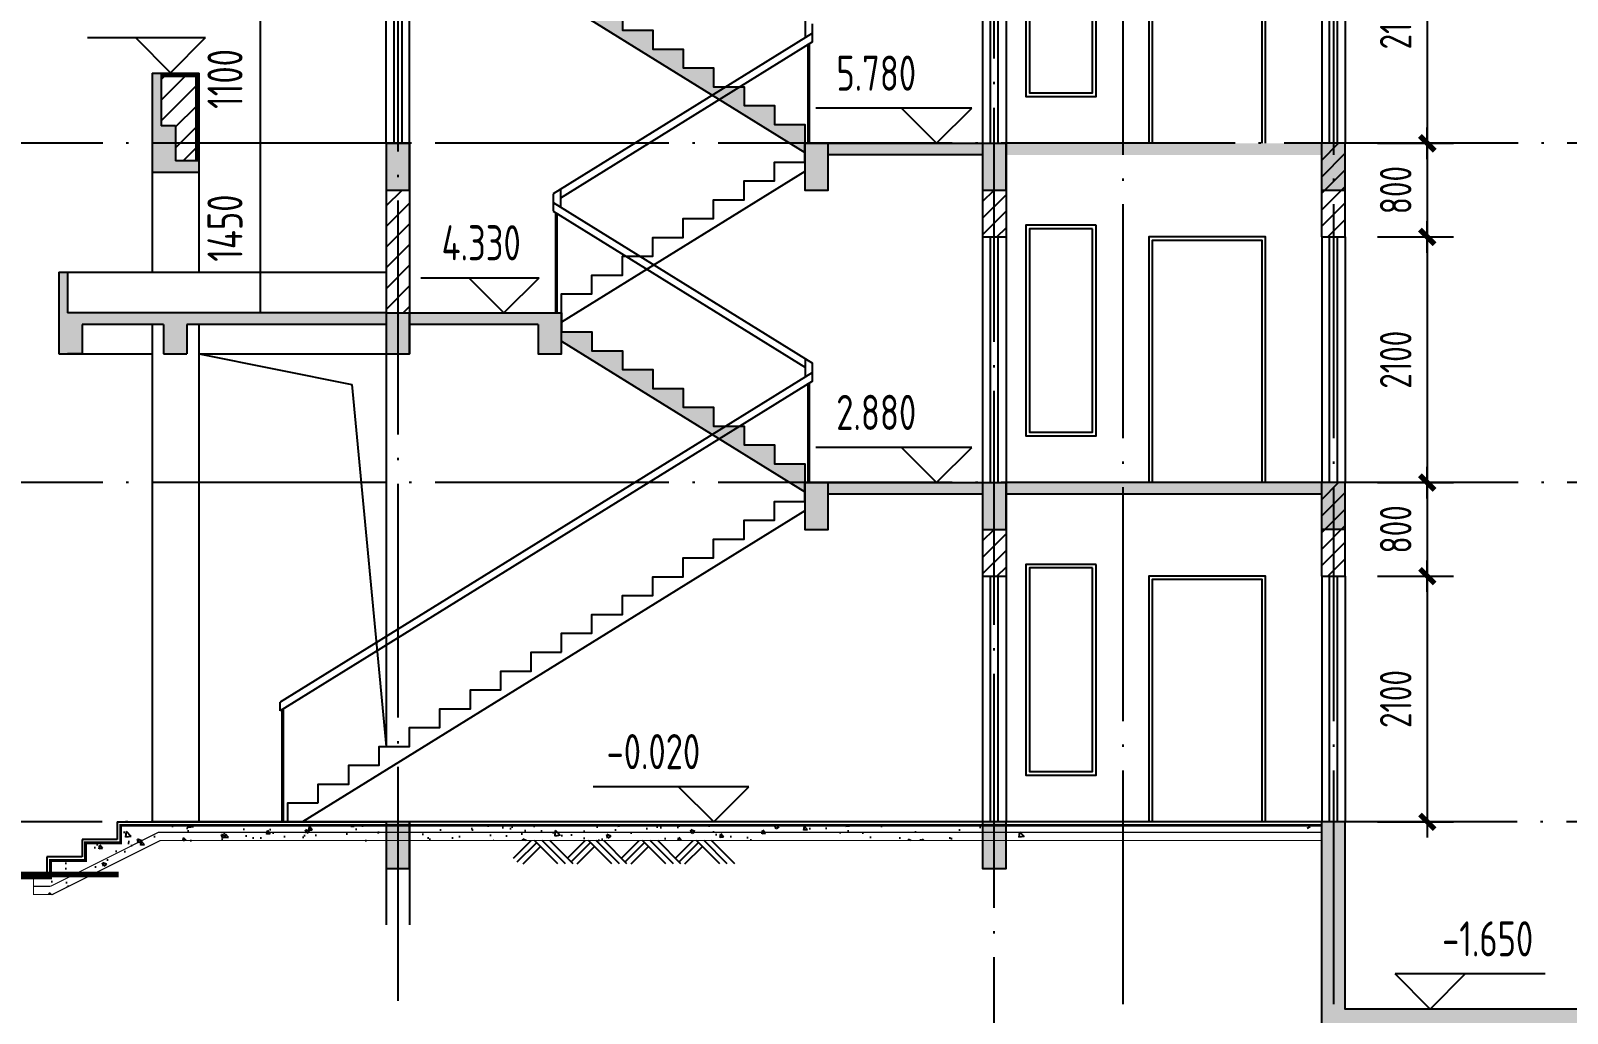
# Model space of a CAD drawing. Extents: x -726032 to 135930, y -151624 to 587044.
# Drawn here: x -417095 to -403957, y 222873 to 231271 of the extents above; entities that cross this region are included whole.
import ezdxf
from ezdxf.enums import TextEntityAlignment as Align

# ---------------------------------------------------------------- set-up
doc = ezdxf.new("R2010")
doc.units = 0
doc.header["$LTSCALE"] = 1000
doc.header["$MEASUREMENT"] = 0
doc.linetypes.add('DOTE', pattern=[2.42, 2, -0.2, 0.02, -0.2])
doc.layers.get('0').update_dxf_attribs({"linetype": 'CONTINUOUS'})
doc.layers.get('DEFPOINTS').update_dxf_attribs({"color": 1, "linetype": 'CONTINUOUS'})
for name, color, linetype in [('DOTE', 8, 'DOTE'), ('PUB_DIM', 245, 'CONTINUOUS'), ('WALL', 255, 'CONTINUOUS'), ('WINDOW', 155, 'CONTINUOUS'), ('WINDOW_TEXT', 7, 'CONTINUOUS')]:
    doc.layers.add(name, color=color, linetype=linetype)
doc.styles.add('DIM_FONT', font='isocp.shx', dxfattribs={"width": 0.8})
doc.styles.add('SIMPLEX', font='SIMPLEX.SHX')
doc.dimstyles.new('AXIS', dxfattribs={"dimtxt": 300, "dimasz": 1, "dimexe": 250, "dimexo": 300, "dimgap": 150, "dimtad": 1, "dimdec": 0, "dimzin": 0, "dimdsep": 46, "dimtxsty": 'DIM_FONT', "dimcen": 0.09, "dimse1": 1, "dimse2": 1, "dimclrt": 142, "dimadec": 0, "dimazin": 0, "dimtfac": 1, "dimtdec": 0, "dimtix": 1, "dimtmove": 2, "dimatfit": 3, "dimfxl": 1, "dimtolj": 1, "dimtzin": 0, "dimarcsym": 0})
doc.dimstyles.new('DIMN', dxfattribs={"dimtxt": 300, "dimasz": 1, "dimexe": 250, "dimexo": 300, "dimgap": 150, "dimtad": 1, "dimdec": 0, "dimzin": 0, "dimdsep": 46, "dimtxsty": 'DIM_FONT', "dimcen": 0.09, "dimclrt": 142, "dimadec": 0, "dimazin": 0, "dimtfac": 1, "dimtdec": 0, "dimtix": 1, "dimtmove": 2, "dimatfit": 3, "dimfxl": 1, "dimtolj": 1, "dimtzin": 0, "dimarcsym": 0})
pattern_1 = [(45, (-418302.82, 289343.17), (-88.38835, 88.38835), [])]

# ---------------------------------------------------------------- blocks, each defined once
blk = doc.blocks.new('_DIMX')
blk.add_line((-150, 0), (150, 0))
at = {"const_width": 50}
blk.add_lwpolyline([(-70, -70), (70, 70)], dxfattribs=at)
blk = doc.blocks.new('*D4260')
at = {"layer": 'DEFPOINTS', "color": 0, "transparency": 16777216}
for p in [(-405851, 227409), (-405851, 226609), (-405154, 226609)]:
    blk.add_point(p, dxfattribs=at)
at = {"layer": 'PUB_DIM', "color": 0, "lineweight": -2, "transparency": 16777216}
for p, q in [((-405154, 227408), (-405154, 226610)), ((-405581, 226609), (-404929, 226609))]:
    blk.add_line(p, q, dxfattribs=at)
at = {"layer": 'PUB_DIM', "color": 0, "lineweight": -2, "transparency": 16777216, "xscale": 0.9, "yscale": 0.9, "zscale": 0.9}
for p, rotation in [((-405154, 227409), 90), ((-405154, 226609), 270)]:
    blk.add_blockref('_DIMX', p, dxfattribs=dict(at, rotation=rotation))
at = {"layer": 'PUB_DIM', "color": 142, "transparency": 16777216, "insert": (-405424, 227009), "char_height": 270, "attachment_point": 5, "rotation": 90, "style": 'DIM_FONT'}
blk.add_mtext('\\A1;800', dxfattribs=at)
blk = doc.blocks.new('*D4261')
at = {"layer": 'DEFPOINTS', "color": 0, "transparency": 16777216}
for p in [(-405851, 226609), (-405851, 224509), (-405154, 224509)]:
    blk.add_point(p, dxfattribs=at)
at = {"layer": 'PUB_DIM', "color": 0, "lineweight": -2, "transparency": 16777216}
for p, q in [((-405154, 226608), (-405154, 224510)), ((-405581, 224509), (-404929, 224509))]:
    blk.add_line(p, q, dxfattribs=at)
at = {"layer": 'PUB_DIM', "color": 0, "lineweight": -2, "transparency": 16777216, "xscale": 0.9, "yscale": 0.9, "zscale": 0.9}
for p, rotation in [((-405154, 226609), 90), ((-405154, 224509), 270)]:
    blk.add_blockref('_DIMX', p, dxfattribs=dict(at, rotation=rotation))
at = {"layer": 'PUB_DIM', "color": 142, "transparency": 16777216, "insert": (-405424, 225559), "char_height": 270, "attachment_point": 5, "rotation": 90, "style": 'DIM_FONT'}
blk.add_mtext('\\A1;2100', dxfattribs=at)
blk = doc.blocks.new('*D4263')
at = {"layer": 'DEFPOINTS', "color": 0, "transparency": 16777216}
for p in [(-405851, 229509), (-405851, 227409), (-405154, 227409)]:
    blk.add_point(p, dxfattribs=at)
at = {"layer": 'PUB_DIM', "color": 0, "lineweight": -2, "transparency": 16777216}
for p, q in [((-405154, 229508), (-405154, 227410)), ((-405581, 227409), (-404929, 227409))]:
    blk.add_line(p, q, dxfattribs=at)
at = {"layer": 'PUB_DIM', "color": 0, "lineweight": -2, "transparency": 16777216, "xscale": 0.9, "yscale": 0.9, "zscale": 0.9}
for p, rotation in [((-405154, 229509), 90), ((-405154, 227409), 270)]:
    blk.add_blockref('_DIMX', p, dxfattribs=dict(at, rotation=rotation))
at = {"layer": 'PUB_DIM', "color": 142, "transparency": 16777216, "insert": (-405424, 228459), "char_height": 270, "attachment_point": 5, "rotation": 90, "style": 'DIM_FONT'}
blk.add_mtext('\\A1;2100', dxfattribs=at)
blk = doc.blocks.new('*D4262')
at = {"layer": 'DEFPOINTS', "color": 0, "transparency": 16777216}
for p in [(-405851, 230309), (-405851, 229509), (-405154, 229509)]:
    blk.add_point(p, dxfattribs=at)
at = {"layer": 'PUB_DIM', "color": 0, "lineweight": -2, "transparency": 16777216}
for p, q in [((-405154, 230308), (-405154, 229510)), ((-405581, 229509), (-404929, 229509))]:
    blk.add_line(p, q, dxfattribs=at)
at = {"layer": 'PUB_DIM', "color": 0, "lineweight": -2, "transparency": 16777216, "xscale": 0.9, "yscale": 0.9, "zscale": 0.9}
for p, rotation in [((-405154, 230309), 90), ((-405154, 229509), 270)]:
    blk.add_blockref('_DIMX', p, dxfattribs=dict(at, rotation=rotation))
at = {"layer": 'PUB_DIM', "color": 142, "transparency": 16777216, "insert": (-405424, 229909), "char_height": 270, "attachment_point": 5, "rotation": 90, "style": 'DIM_FONT'}
blk.add_mtext('\\A1;800', dxfattribs=at)
blk = doc.blocks.new('*D4265')
at = {"layer": 'DEFPOINTS', "color": 0, "transparency": 16777216}
for p in [(-405851, 232409), (-405851, 230309), (-405154, 230309)]:
    blk.add_point(p, dxfattribs=at)
at = {"layer": 'PUB_DIM', "color": 0, "lineweight": -2, "transparency": 16777216}
for p, q in [((-405154, 232408), (-405154, 230310)), ((-405581, 230309), (-404929, 230309))]:
    blk.add_line(p, q, dxfattribs=at)
at = {"layer": 'PUB_DIM', "color": 0, "lineweight": -2, "transparency": 16777216, "xscale": 0.9, "yscale": 0.9, "zscale": 0.9}
for p, rotation in [((-405154, 232409), 90), ((-405154, 230309), 270)]:
    blk.add_blockref('_DIMX', p, dxfattribs=dict(at, rotation=rotation))
at = {"layer": 'PUB_DIM', "color": 142, "transparency": 16777216, "insert": (-405424, 231359), "char_height": 270, "attachment_point": 5, "rotation": 90, "style": 'DIM_FONT'}
blk.add_mtext('\\A1;2100', dxfattribs=at)
blk = doc.blocks.new('*D4308')
at = {"layer": 'DEFPOINTS', "color": 0, "transparency": 16777216}
for p in [(-415024, 231409), (-415134, 230309), (-415024, 230309)]:
    blk.add_point(p, dxfattribs=at)
at = {"layer": 'PUB_DIM', "color": 0, "lineweight": -2, "transparency": 16777216}
blk.add_line((-415134, 231408), (-415134, 230310), dxfattribs=at)
at = {"layer": 'PUB_DIM', "color": 0, "transparency": 16777216}
for points in [[(-415135, 231408), (-415134, 231408), (-415134, 231409)], [(-415135, 230310), (-415134, 230310), (-415134, 230309)]]:
    blk.add_solid(points, dxfattribs=at)
at = {"layer": 'PUB_DIM', "color": 142, "transparency": 16777216, "insert": (-415434, 230859), "char_height": 300, "attachment_point": 5, "rotation": 90, "style": 'DIM_FONT'}
blk.add_mtext('\\A1;1100', dxfattribs=at)
blk = doc.blocks.new('*D4309')
at = {"layer": 'DEFPOINTS', "color": 0, "transparency": 16777216}
for p in [(-415024, 230309), (-415134, 228859), (-415024, 228859)]:
    blk.add_point(p, dxfattribs=at)
at = {"layer": 'PUB_DIM', "color": 0, "lineweight": -2, "transparency": 16777216}
blk.add_line((-415134, 230308), (-415134, 228860), dxfattribs=at)
at = {"layer": 'PUB_DIM', "color": 0, "transparency": 16777216}
for points in [[(-415135, 230308), (-415134, 230308), (-415134, 230309)], [(-415135, 228860), (-415134, 228860), (-415134, 228859)]]:
    blk.add_solid(points, dxfattribs=at)
at = {"layer": 'PUB_DIM', "color": 142, "transparency": 16777216, "insert": (-415434, 229584), "char_height": 300, "attachment_point": 5, "rotation": 90, "style": 'DIM_FONT'}
blk.add_mtext('\\A1;1450', dxfattribs=at)
blk = doc.blocks.new('_WBLK')
for p, q in [((-0.5, 0.5), (0.5, 0.5)), ((0.5, 0.1667), (-0.5, 0.1667)), ((0.5, -0.1667), (-0.5, -0.1667)), ((-0.5, -0.5), (0.5, -0.5))]:
    blk.add_line(p, q)
at = {"layer": 'WINDOW_TEXT', "style": 'SIMPLEX', "flags": 9}
blk.add_attdef('A', text='', height=1, dxfattribs=at).set_placement((0, 1.5), align=Align.MIDDLE)

msp = doc.modelspace()

# ---------------------------------------------------------------- hatches: boundary and pattern name
h = msp.add_hatch(color=146)
h.paths.add_polyline_path([(-414056, 231759.2), (-413856, 231759.2), (-413856, 231409.2), (-414056, 231409.2)])
h.paths.add_polyline_path([(-413856, 231759.2), (-412556, 231759.2), (-412556, 231409.2), (-412756, 231409.2), (-412756, 231659.2), (-413856, 231659.2)])
h.paths.add_polyline_path([(-412556, 231517.2), (-412556, 231597.2), (-412296, 231597.2), (-412296, 231436.2), (-412036, 231436.2), (-412036, 231275.2), (-411776, 231275.2), (-411776, 231114.2), (-411516, 231114.2), (-411516, 230953.2), (-411256, 230953.2), (-411256, 230792.2), (-411149.4, 230792.2), (-411267.3, 230719.2)])
h.paths.add_polyline_path([(-411149.4, 230792.2), (-411028.3, 230792.2), (-411206.8, 230681.7), (-411267.3, 230719.2)])
h.paths.add_polyline_path([(-411206.8, 230681.7), (-411028.3, 230792.2), (-410996, 230792.2), (-410996, 230631.2), (-410736, 230631.2), (-410736, 230470.2), (-410476, 230470.2), (-410476, 230309.2), (-410476, 230229.2)])
h.paths.add_polyline_path([(-410476, 230309.2), (-410276, 230309.2), (-410276, 229909.2), (-410476, 229909.2)])
h.paths.add_polyline_path([(-410276, 230309.2), (-408956, 230309.2), (-408956, 230209.2), (-410276, 230209.2)])
h.paths.add_polyline_path([(-408956, 230309.2), (-408756, 230309.2), (-408756, 229909.2), (-408956, 229909.2)])
for color, points in [(146, [(-416056, 230908.9), (-415981, 230908.9), (-415981, 230458.9), (-415856, 230458.9), (-415856, 230158.9), (-415656, 230158.9), (-415656, 230058.9), (-416056, 230058.9)]), (136, [(-416656, 228759.2), (-415960.7, 228759.2), (-415960.7, 228508.9), (-415760.7, 228508.9), (-415760.7, 228759.2), (-414056, 228759.2), (-414056, 228859.2), (-416781, 228859.2), (-416781, 229208.9), (-416856, 229208.9), (-416856, 228508.9), (-416781, 228508.9), (-416781, 228509.2), (-416656, 228509.2)]), (136, [(-406056, 222709.2), (-403556, 222709.2), (-403556, 224509.2), (-403756, 224509.2), (-403756, 222909.2), (-405856, 222909.2), (-405856, 224509.2), (-406056, 224509.2)])]:
    msp.add_hatch(color=color).paths.add_polyline_path(points)
h = msp.add_hatch()
h.set_pattern_fill('ANSI31', color=146, scale=1000, style=0)
h.set_pattern_definition(pattern_1)
h.paths.add_polyline_path([(-415674, 230890.9), (-415981, 230890.9), (-415981, 230458.9), (-415856, 230458.9), (-415856, 230309.2), (-415674, 230309.2)])
h.paths.add_polyline_path([(-415674, 230158.9), (-415674, 230309.2), (-415856, 230309.2), (-415856, 230158.9)])
h = msp.add_hatch(color=146)
h.paths.add_polyline_path([(-413956, 229909.2), (-414056, 229909.2), (-414056, 230309.2), (-413956, 230309.2)])
h.paths.add_polyline_path([(-413956, 230309.2), (-413856, 230309.2), (-413856, 229909.2), (-413956, 229909.2)])
h = msp.add_hatch()
h.set_pattern_fill('ANSI31', color=136, scale=800, style=0)
h.set_pattern_definition([(45, (-418302.82, 266143.17), (-70.71068, 70.71068), [])])
h.paths.add_polyline_path([(-408856, 229509.2), (-408756, 229509.2), (-408756, 229909.2), (-408856, 229909.2)])
h.paths.add_polyline_path([(-408856, 229909.2), (-408956, 229909.2), (-408956, 229509.2), (-408856, 229509.2)])
h.paths.add_polyline_path([(-405856, 230309.2), (-405956, 230309.2), (-405956, 229509.2), (-405856, 229509.2)])
h.paths.add_polyline_path([(-405956, 230309.2), (-406056, 230309.2), (-406056, 229509.2), (-405956, 229509.2)])
h = msp.add_hatch(color=146)
h.paths.add_polyline_path([(-405956, 229909.2), (-405856, 229909.2), (-405856, 230309.2), (-405956, 230309.2)])
h.paths.add_polyline_path([(-405956, 230309.2), (-406056, 230309.2), (-406056, 229909.2), (-405956, 229909.2)])
h.paths.add_polyline_path([(-406056, 230209.2), (-406056, 230309.2), (-408756, 230309.2), (-408756, 230209.2)])
h = msp.add_hatch()
h.set_pattern_fill('ANSI31', color=146, scale=1000, style=0)
h.set_pattern_definition(pattern_1)
h.paths.add_polyline_path([(-413956, 228859.2), (-413856, 228859.2), (-413856, 229909.2), (-413956, 229909.2)])
h.paths.add_polyline_path([(-414056, 228859.2), (-413956, 228859.2), (-413956, 229909.2), (-414056, 229909.2)])
h = msp.add_hatch(color=136)
h.paths.add_polyline_path([(-414056, 228859.2), (-414056, 228509.2), (-413856, 228509.2), (-413856, 228859.2)])
h.paths.add_polyline_path([(-413856, 228859.2), (-413856, 228759.2), (-412756, 228759.2), (-412756, 228509.2), (-412556, 228509.2), (-412556, 228859.2)])
h.paths.add_polyline_path([(-411267.3, 227819.2), (-411149.4, 227892.2), (-411256, 227892.2), (-411256, 228053.2), (-411516, 228053.2), (-411516, 228214.2), (-411776, 228214.2), (-411776, 228375.2), (-412036, 228375.2), (-412036, 228536.2), (-412296, 228536.2), (-412296, 228697.2), (-412556, 228697.2), (-412556, 228617.2)])
h.paths.add_polyline_path([(-411267.3, 227819.2), (-411206.8, 227781.7), (-411028.3, 227892.2), (-411149.4, 227892.2)])
h.paths.add_polyline_path([(-410996, 227892.2), (-411028.3, 227892.2), (-411206.8, 227781.7), (-410476, 227329.2), (-410476, 227409.2), (-410476, 227570.2), (-410736, 227570.2), (-410736, 227731.2), (-410996, 227731.2)])
h.paths.add_polyline_path([(-410476, 227009.2), (-410276, 227009.2), (-410276, 227409.2), (-410476, 227409.2)])
h.paths.add_polyline_path([(-408956, 227309.2), (-408956, 227409.2), (-410276, 227409.2), (-410276, 227309.2)])
h.paths.add_polyline_path([(-408756, 227409.2), (-408956, 227409.2), (-408956, 227009.2), (-408756, 227009.2)])
h = msp.add_hatch()
h.set_pattern_fill('ANSI31', color=136, scale=800, style=0)
h.set_pattern_definition([(45, (-418302.82, 263243.17), (-70.71068, 70.71068), [])])
h.paths.add_polyline_path([(-408856, 226609.2), (-408756, 226609.2), (-408756, 227009.2), (-408856, 227009.2)])
h.paths.add_polyline_path([(-408856, 227009.2), (-408956, 227009.2), (-408956, 226609.2), (-408856, 226609.2)])
h.paths.add_polyline_path([(-405856, 227409.2), (-405956, 227409.2), (-405956, 226609.2), (-405856, 226609.2)])
h.paths.add_polyline_path([(-405956, 227409.2), (-406056, 227409.2), (-406056, 226609.2), (-405956, 226609.2)])
h = msp.add_hatch(color=146)
h.paths.add_polyline_path([(-405956, 227009.2), (-405856, 227009.2), (-405856, 227409.2), (-405956, 227409.2)])
h.paths.add_polyline_path([(-405956, 227409.2), (-406056, 227409.2), (-406056, 227009.2), (-405956, 227009.2)])
h.paths.add_polyline_path([(-406056, 227309.2), (-406056, 227409.2), (-408756, 227409.2), (-408756, 227309.2)])
h = msp.add_hatch()
h.set_pattern_fill('AR-CONC', color=256, scale=50, style=0)
h.set_pattern_definition([(130, (-323977.03, 224604.46), (-358.6301, -31.3761), [37.5, -412.5]), (185, (-323977.03, 224604.46), (69.3757, 376.096), [30, -330]), (79.5486, (-324006.92, 224601.84), (-289.2547, 344.7198), [31.8701, -350.571]), (133.8158, (-323977.03, 224704.46), (-533.6205, -82.7595), [56.25, -618.75]), (83.3644, (-324021.5, 224697.56), (-467.3314, 487.059), [47.805, -525.8565]), (188.8158, (-323977.03, 224704.46), (-467.331, 487.0593), [45, -495]), (159, (-324027.03, 224679.46), (-298.4535, -201.3094), [37.5, -412.5]), (214, (-324027.03, 224679.46), (-121.6577, 362.575), [30, -330]), (108.5486, (-324051.9, 224662.68), (-420.1113, 161.2652), [31.8701, -350.571]), (142.5, (-323977.03, 224604.46), (-6.07993, 166.44693), [0, -326, 0, -335, 0, -331.25]), (172.5, (-323977.03, 224604.46), (-131.53477, 197.20586), [0, -191, 0, -318.5, 0, -126.25]), (212.5, (-323865.53, 224604.46), (-266.91122, -11.27744), [0, -125, 0, -390, 0, -517.5]), (222.5, (-323815.53, 224604.46), (-291.5931, 50.0525), [0, -162.5, 0, -259, 0, -367.5])])
h.paths.add_polyline_path([(-416326, 224479.2), (-414056, 224479.2), (-414056, 224419.2), (-416003, 224419.2), (-416926, 223957.7), (-417071, 223957.7), (-417071, 224028.9), (-416926, 224028.9), (-416926, 224178.9), (-416626, 224178.9), (-416626, 224328.9), (-416326, 224328.9)])
h.paths.add_polyline_path([(-416003, 224419.2), (-414056, 224419.2), (-414056, 224349.2), (-415986.5, 224349.2), (-416909.5, 223887.7), (-417071, 223887.7), (-417071, 223957.7), (-416926, 223957.7)])
h.paths.add_polyline_path([(-413856, 224479.2), (-408956, 224479.2), (-408956, 224419.2), (-413856, 224419.2)])
h.paths.add_polyline_path([(-413856, 224419.2), (-408956, 224419.2), (-408956, 224349.2), (-413856, 224349.2)])
h = msp.add_hatch(color=146)
h.paths.add_polyline_path([(-414056, 224109.2), (-413856, 224109.2), (-413856, 224509.2), (-414056, 224509.2)])
h.paths.add_polyline_path([(-408956, 224109.2), (-408756, 224109.2), (-408756, 224509.2), (-408956, 224509.2)])

# ---------------------------------------------------------------- linework, layer by layer
at = {"color": 146}
for p, q in [((-412556, 231517.2), (-410476, 230229.2)), ((-410471.4, 231212.1), (-410471.4, 231367.4)), ((-410409.9, 231250.2), (-412627.8, 229876.8)), ((-410409.9, 231175.2), (-410409.9, 231329.3)), ((-410409.9, 231175.2), (-412566.3, 229839.9)), ((-410446.9, 230309.2), (-410446.9, 231152.1)), ((-410434.9, 230309.2), (-410434.9, 231159.5)), ((-410476, 230068.2), (-412556, 228780.2)), ((-412566.3, 229914.9), (-412566.3, 229764.6)), ((-412627.8, 229876.8), (-412627.8, 229727.7)), ((-412627.8, 229802.7), (-410409.9, 228429.3)), ((-412627.8, 229727.7), (-410471.4, 228392.4)), ((-412606, 228859.2), (-412606, 229714.2)), ((-412594, 228859.2), (-412594, 229706.8)), ((-414056, 228859.2), (-416781, 228859.2)), ((-415960.7, 228759.2), (-416656, 228759.2)), ((-414056, 228759.2), (-415760.7, 228759.2)), ((-412756, 228759.2), (-413856, 228759.2)), ((-412556, 228617.2), (-410476, 227329.2)), ((-416656, 228509.2), (-416781, 228509.2)), ((-415656, 228508.9), (-414349.5, 228247.8)), ((-414056, 228509.2), (-414056, 225154.2)), ((-410471.4, 228312.1), (-410471.4, 228467.4)), ((-410409.9, 228350.2), (-414961.8, 225531.5)), ((-410409.9, 228275.2), (-410409.9, 228429.3)), ((-410409.9, 228275.2), (-414961.8, 225456.5)), ((-414349.5, 228247.8), (-414056, 225154.2)), ((-410446.9, 227409.2), (-410446.9, 228252.1)), ((-410434.9, 227404.6), (-410434.9, 228259.5)), ((-410476, 227168.2), (-414770.1, 224509.2)), ((-414961.8, 225456.5), (-414961.8, 225531.5)), ((-414946, 224508.2), (-414946, 225466.3)), ((-414934, 224509.2), (-414934, 225473.7))]:
    msp.add_line(p, q, dxfattribs=at)
for p, q in [((-416056, 230908.9), (-415656, 230908.9)), ((-416056, 230908.9), (-416056, 229208.9)), ((-415981, 230908.9), (-415981, 230458.9)), ((-415656, 229208.9), (-415656, 230908.9)), ((-415856, 230458.9), (-415981, 230458.9)), ((-415856, 230458.9), (-415856, 230158.9)), ((-408956, 230209.2), (-410276, 230209.2)), ((-415656, 230058.9), (-416056, 230058.9)), ((-415656, 230158.9), (-415856, 230158.9)), ((-406056, 229909.2), (-405856, 229909.2)), ((-416856, 229208.9), (-414056, 229208.9)), ((-416856, 229208.9), (-416856, 228508.9)), ((-416781, 229208.9), (-416781, 228859.2)), ((-416656, 228759.2), (-416656, 228509.2)), ((-416056, 228759.2), (-416056, 224508.9)), ((-415960.7, 228759.2), (-415960.7, 228508.9)), ((-415760.7, 228759.2), (-415760.7, 228508.9)), ((-415656, 224508.9), (-415656, 228759.2)), ((-416856, 228508.9), (-416056, 228508.9)), ((-416781, 228509.2), (-416781, 228508.9)), ((-415960.7, 228508.9), (-415760.7, 228508.9)), ((-415656, 228508.9), (-414056, 228508.9)), ((-416356, 224508.9), (-414056, 224508.9)), ((-416356, 224508.9), (-416356, 224358.9)), ((-406056, 224509.2), (-415056, 224509.2)), ((-408640.2, 224424.8), (-408645.7, 224377.3)), ((-408640.2, 224424.8), (-408601.2, 224384.3)), ((-406156.3, 224467.5), (-406186.8, 224479.2)), ((-406156.3, 224467.5), (-406181.1, 224450.8)), ((-416356, 224358.9), (-416656, 224358.9)), ((-416656, 224358.9), (-416656, 224208.9)), ((-412966.8, 224198.3), (-412815.9, 224349.2)), ((-412934.4, 224165.9), (-412768.6, 224331.6)), ((-412884.7, 224150.7), (-412736.2, 224299.2)), ((-412587.7, 224150.7), (-412786.3, 224349.2)), ((-412522.8, 224150.7), (-412721.4, 224349.2)), ((-412457.9, 224150.7), (-412656.5, 224349.2)), ((-412505.6, 224198.3), (-412354.7, 224349.2)), ((-412473.1, 224165.9), (-412307.4, 224331.6)), ((-412423.5, 224150.7), (-412275, 224299.2)), ((-412126.5, 224150.7), (-412325, 224349.2)), ((-412061.6, 224150.7), (-412260.2, 224349.2)), ((-411996.7, 224150.7), (-412195.3, 224349.2)), ((-412044.4, 224198.3), (-411893.5, 224349.2)), ((-412011.9, 224165.9), (-411846.2, 224331.6)), ((-411962.2, 224150.7), (-411813.7, 224299.2)), ((-411665.3, 224150.7), (-411863.8, 224349.2)), ((-411600.4, 224150.7), (-411798.9, 224349.2)), ((-411535.5, 224150.7), (-411734, 224349.2)), ((-411583.1, 224198.3), (-411432.2, 224349.2)), ((-411550.7, 224165.9), (-411385, 224331.6)), ((-411501, 224150.7), (-411352.5, 224299.2)), ((-411204, 224150.7), (-411402.6, 224349.2)), ((-411139.2, 224150.7), (-411337.7, 224349.2)), ((-411074.3, 224150.7), (-411272.8, 224349.2)), ((-408601.2, 224384.3), (-408645.7, 224377.4)), ((-416656, 224208.9), (-416956, 224208.9)), ((-416956, 224208.9), (-416956, 224028.9))]:
    msp.add_line(p, q)
at = {"color": 136}
for p, q in [((-413856, 230309.2), (-414056, 230309.2)), ((-408956, 227309.2), (-410276, 227309.2)), ((-405856, 227409.2), (-408756, 227409.2)), ((-406056, 227309.2), (-408756, 227309.2))]:
    msp.add_line(p, q, dxfattribs=at)
at = {"color": 0}
msp.add_line((-405856, 227009.2), (-406056, 227009.2), dxfattribs=at)
at = {"color": 136}
for points in [[(-407986, 232509.2), (-408586, 232509.2), (-408586, 230709.2), (-407986, 230709.2)], [(-408016, 232479.2), (-408556, 232479.2), (-408556, 230739.2), (-408016, 230739.2)], [(-407986, 229609.2), (-408586, 229609.2), (-408586, 227809.2), (-407986, 227809.2)], [(-408016, 229579.2), (-408556, 229579.2), (-408556, 227839.2), (-408016, 227839.2)], [(-407986, 226709.2), (-408586, 226709.2), (-408586, 224909.2), (-407986, 224909.2)], [(-408016, 226679.2), (-408556, 226679.2), (-408556, 224939.2), (-408016, 224939.2)]]:
    msp.add_lwpolyline(points, close=True, dxfattribs=at)
for points in [[(-406536, 230309.2), (-406536, 232409.2), (-407536, 232409.2), (-407536, 230309.2)], [(-406566, 230309.2), (-406566, 232379.2), (-407506, 232379.2), (-407506, 230309.2)], [(-406536, 227409.2), (-406536, 229509.2), (-407536, 229509.2), (-407536, 227409.2)], [(-406566, 227409.2), (-406566, 229479.2), (-407506, 229479.2), (-407506, 227409.2)], [(-406536, 224509.2), (-406536, 226609.2), (-407536, 226609.2), (-407536, 224509.2)], [(-406566, 224509.2), (-406566, 226579.2), (-407506, 226579.2), (-407506, 224509.2)], [(-403556, 224509.2), (-403556, 222709.2), (-406056, 222709.2), (-406056, 224509.2)], [(-403756, 224509.2), (-403756, 222909.2), (-405856, 222909.2), (-405856, 224509.2)]]:
    msp.add_lwpolyline(points, dxfattribs=at)
at = {"color": 146}
for points in [[(-414056, 231759.2), (-412556, 231759.2), (-412556, 231597.2), (-412296, 231597.2), (-412296, 231436.2), (-412036, 231436.2), (-412036, 231275.2), (-411776, 231275.2), (-411776, 231114.2), (-411516, 231114.2), (-411516, 230953.2), (-411256, 230953.2), (-411256, 230792.2), (-410996, 230792.2), (-410996, 230631.2), (-410736, 230631.2), (-410736, 230470.2), (-410476, 230470.2), (-410476, 230309.2), (-408756, 230309.2)], [(-414056, 230309.2), (-414056, 229909.2), (-413856, 229909.2), (-413856, 230309.2)], [(-413856, 228859.2), (-412556, 228859.2), (-412556, 229021.2), (-412296, 229021.2), (-412296, 229182.2), (-412036, 229182.2), (-412036, 229343.2), (-411776, 229343.2), (-411776, 229504.2), (-411516, 229504.2), (-411516, 229665.2), (-411256, 229665.2), (-411256, 229826.2), (-410996, 229826.2), (-410996, 229987.2), (-410736, 229987.2), (-410736, 230148.2), (-410476, 230148.2), (-410476, 230309.2), (-410276, 230309.2)], [(-410476, 230309.2), (-410476, 229909.2), (-410276, 229909.2), (-410276, 230309.2)], [(-408956, 230309.2), (-408956, 229909.2), (-408756, 229909.2), (-408756, 230309.2)], [(-414056, 228859.2), (-412556, 228859.2), (-412556, 228697.2), (-412296, 228697.2), (-412296, 228536.2), (-412036, 228536.2), (-412036, 228375.2), (-411776, 228375.2), (-411776, 228214.2), (-411516, 228214.2), (-411516, 228053.2), (-411256, 228053.2), (-411256, 227892.2), (-410996, 227892.2), (-410996, 227731.2), (-410736, 227731.2), (-410736, 227570.2), (-410476, 227570.2), (-410476, 227409.2), (-408756, 227409.2)], [(-414056, 228859.2), (-414056, 228509.2), (-413856, 228509.2), (-413856, 228859.2)], [(-412756, 228759.2), (-412756, 228509.2), (-412556, 228509.2), (-412556, 228859.2)], [(-412556, 225959.2), (-412556, 226121.2), (-412296, 226121.2), (-412296, 226282.2), (-412036, 226282.2), (-412036, 226443.2), (-411776, 226443.2), (-411776, 226604.2), (-411516, 226604.2), (-411516, 226765.2), (-411256, 226765.2), (-411256, 226926.2), (-410996, 226926.2), (-410996, 227087.2), (-410736, 227087.2), (-410736, 227248.2), (-410476, 227248.2), (-410476, 227409.2), (-410276, 227409.2)], [(-410476, 227409.2), (-410476, 227009.2), (-410276, 227009.2), (-410276, 227409.2)], [(-408956, 227409.2), (-408956, 227009.2), (-408756, 227009.2), (-408756, 227409.2)], [(-414636, 224670.2), (-414636, 224832.2), (-414376, 224832.2), (-414376, 224993.2), (-414116, 224993.2), (-414116, 225154.2), (-413856, 225154.2), (-413856, 225315.2), (-413596, 225315.2), (-413596, 225476.2), (-413336, 225476.2), (-413336, 225637.2), (-413076, 225637.2), (-413076, 225798.2), (-412816, 225798.2), (-412816, 225959.2), (-412556, 225959.2)], [(-414896, 224509.2), (-414896, 224670.2), (-414636, 224670.2)]]:
    msp.add_lwpolyline(points, dxfattribs=at)
for points, const_width in [([(-415674, 230158.9), (-415674, 230890.9), (-415981, 230890.9)], 35), ([(-406056, 224479.2), (-416326, 224479.2), (-416326, 224328.9), (-416626, 224328.9), (-416626, 224178.9), (-416926, 224178.9), (-416926, 224028.9), (-417743.4, 224029.2)], 25), ([(-416003, 224419.2), (-416926, 223957.7)], 10), ([(-406056, 224419.2), (-416003, 224419.2)], 10), ([(-415986.5, 224349.2), (-416915.8, 223884.6)], 10), ([(-406056, 224349.2), (-415986.5, 224349.2)], 10), ([(-416902.4, 223887.7), (-417071, 223887.7), (-417071, 224028.9)], 10), ([(-416926, 223957.7), (-417071, 223957.7), (-417071, 224028.4)], 10)]:
    msp.add_lwpolyline(points, dxfattribs=dict(const_width=const_width))
for points in [[(-413856, 224509.2), (-414056, 224509.2), (-414056, 224109.2), (-413856, 224109.2)], [(-408756, 224509.2), (-408956, 224509.2), (-408956, 224109.2), (-408756, 224109.2)]]:
    msp.add_lwpolyline(points, close=True, dxfattribs=at)
at = {"color": 136, "const_width": 50}
msp.add_lwpolyline([(-419289.3, 224059.2), (-416343, 224059.2)], dxfattribs=at)
at = {"layer": 'DOTE'}
for p, q in [((-408856, 221353.3), (-408856, 264209.2)), ((-407756, 256409.2), (-407756, 220826)), ((-405956, 256409.2), (-405956, 220826)), ((-413956, 249179.7), (-413956, 220826)), ((-387437.8, 230309.2), (-421480.6, 230309.2)), ((-387437.8, 227409.2), (-421480.6, 227409.2)), ((-387445.1, 224509.2), (-421480.6, 224509.2))]:
    msp.add_line(p, q, dxfattribs=at)
at = {"layer": 'PUB_DIM'}
for p, q in [((-416609.8, 231212.4), (-415599.3, 231212.4)), ((-416199.3, 231212.4), (-415899.3, 230912.4)), ((-415899.3, 230912.4), (-415599.3, 231212.4)), ((-409049.5, 230609.2), (-410381.7, 230609.2)), ((-409649.5, 230609.2), (-409349.5, 230309.2)), ((-409349.5, 230309.2), (-409049.5, 230609.2)), ((-414655.3, 230309.2), (-415302.2, 230309.2)), ((-413759.3, 229159.2), (-412748.8, 229159.2)), ((-413348.8, 229159.2), (-413048.8, 228859.2)), ((-413048.8, 228859.2), (-412748.8, 229159.2)), ((-409049.5, 227709.2), (-410381.7, 227709.2)), ((-409649.5, 227709.2), (-409349.5, 227409.2)), ((-409349.5, 227409.2), (-409049.5, 227709.2)), ((-410955, 224809.2), (-412287.2, 224809.2)), ((-411555, 224809.2), (-411255, 224509.2)), ((-411255, 224509.2), (-410955, 224809.2))]:
    msp.add_line(p, q, dxfattribs=at)
at = {"layer": 'PUB_DIM', "color": 136}
for p, q in [((-405129.9, 222909.2), (-405429.9, 223209.2)), ((-404145.7, 223209.2), (-405429.9, 223209.2)), ((-404829.9, 223209.2), (-405129.9, 222909.2))]:
    msp.add_line(p, q, dxfattribs=at)
at = {"layer": 'WALL'}
for p, q in [((-414056, 230309.2), (-413856, 230309.2)), ((-414056, 230309.2), (-414056, 228509.2)), ((-413856, 230309.2), (-413856, 228509.2)), ((-408956, 230309.2), (-408956, 229509.2)), ((-408756, 230309.2), (-408756, 229509.2)), ((-406056, 229509.2), (-406056, 230309.2)), ((-405856, 229509.2), (-405856, 230309.2)), ((-408956, 229509.2), (-408756, 229509.2)), ((-406056, 229509.2), (-405856, 229509.2)), ((-408956, 227409.2), (-408956, 226609.2)), ((-408956, 227409.2), (-408756, 227409.2)), ((-408756, 227409.2), (-408756, 226609.2)), ((-406056, 226609.2), (-406056, 227409.2)), ((-405856, 226609.2), (-405856, 227409.2)), ((-408956, 226609.2), (-408756, 226609.2)), ((-406056, 226609.2), (-405856, 226609.2)), ((-414056, 224509.2), (-414056, 223628.2)), ((-413856, 224509.2), (-413856, 223628.2))]:
    msp.add_line(p, q, dxfattribs=at)

# ---------------------------------------------------------------- block references
at = {"layer": 'WINDOW', "xscale": -2100, "yscale": 200.0000000000582, "zscale": 2100, "rotation": 90}
for p in [(-408856, 231359.2), (-405956, 231359.2), (-408856, 228459.2), (-405956, 228459.2), (-408856, 225559.2), (-405956, 225559.2)]:
    msp.add_blockref('_WBLK', p, dxfattribs=at)
at = {"layer": 'WINDOW', "color": 146, "xscale": -1100, "yscale": 200.0000000000146, "zscale": 1100, "rotation": 270}
msp.add_blockref('_WBLK', (-413956, 230859.2), dxfattribs=at)

# ---------------------------------------------------------------- texts
at = {"layer": 'PUB_DIM', "style": 'DIM_FONT', "width": 0.8}
for s, p in [('5.780', (-409865.6, 230909.2)), ('4.330', (-413243.2, 229459.2)), ('2.880', (-409865.6, 228009.2)), ('-0.020', (-411771.1, 225109.2))]:
    msp.add_text(s, height=300, dxfattribs=at).set_placement(p, align=Align.MIDDLE)
at = {"layer": 'PUB_DIM', "color": 136, "style": 'DIM_FONT', "width": 0.8}
msp.add_text('-1.650', height=300, dxfattribs=at).set_placement((-404637.8, 223509.2), align=Align.MIDDLE)

# ---------------------------------------------------------------- dimensions: what is measured, and where the dimension line sits
at = {"layer": 'PUB_DIM'}
for base, p1, p2, picture, middle in [((-405154.5, 230309.2), (-405851.3, 232409.2), (-405851.3, 230309.2), '*D4265', (-405424.5, 231359.2)), ((-405154.5, 229509.2), (-405851.3, 230309.2), (-405851.3, 229509.2), '*D4262', (-405424.5, 229909.2)), ((-405154.5, 227409.2), (-405851.3, 229509.2), (-405851.3, 227409.2), '*D4263', (-405424.5, 228459.2)), ((-405154.5, 226609.2), (-405851.3, 227409.2), (-405851.3, 226609.2), '*D4260', (-405424.5, 227009.2)), ((-405154.5, 224509.2), (-405851.3, 226609.2), (-405851.3, 224509.2), '*D4261', (-405424.5, 225559.2))]:
    dim = msp.add_linear_dim(base=base, p1=p1, p2=p2, angle=90, dimstyle='DIMN', override={"dimscale": 0.9, "dimblk1": '_DIMX', "dimblk2": '_DIMX', "dimsah": 1, "dimse1": 1}, dxfattribs=at)
    dim.commit()
    dim.dimension.update_dxf_attribs({"geometry": picture, "text_midpoint": middle})
for p1, p2, picture, middle in [((-415024, 231409.2), (-415024, 230309.2), '*D4308', (-415434.5, 230859.2)), ((-415024, 230309.2), (-415024, 228859.2), '*D4309', (-415434.5, 229584.2))]:
    dim = msp.add_aligned_dim(p1=p1, p2=p2, distance=-110.5, dimstyle='AXIS', dxfattribs=at)
    dim.commit()
    dim.dimension.update_dxf_attribs({"geometry": picture, "text_midpoint": middle})

doc.saveas('drawing.dxf')
